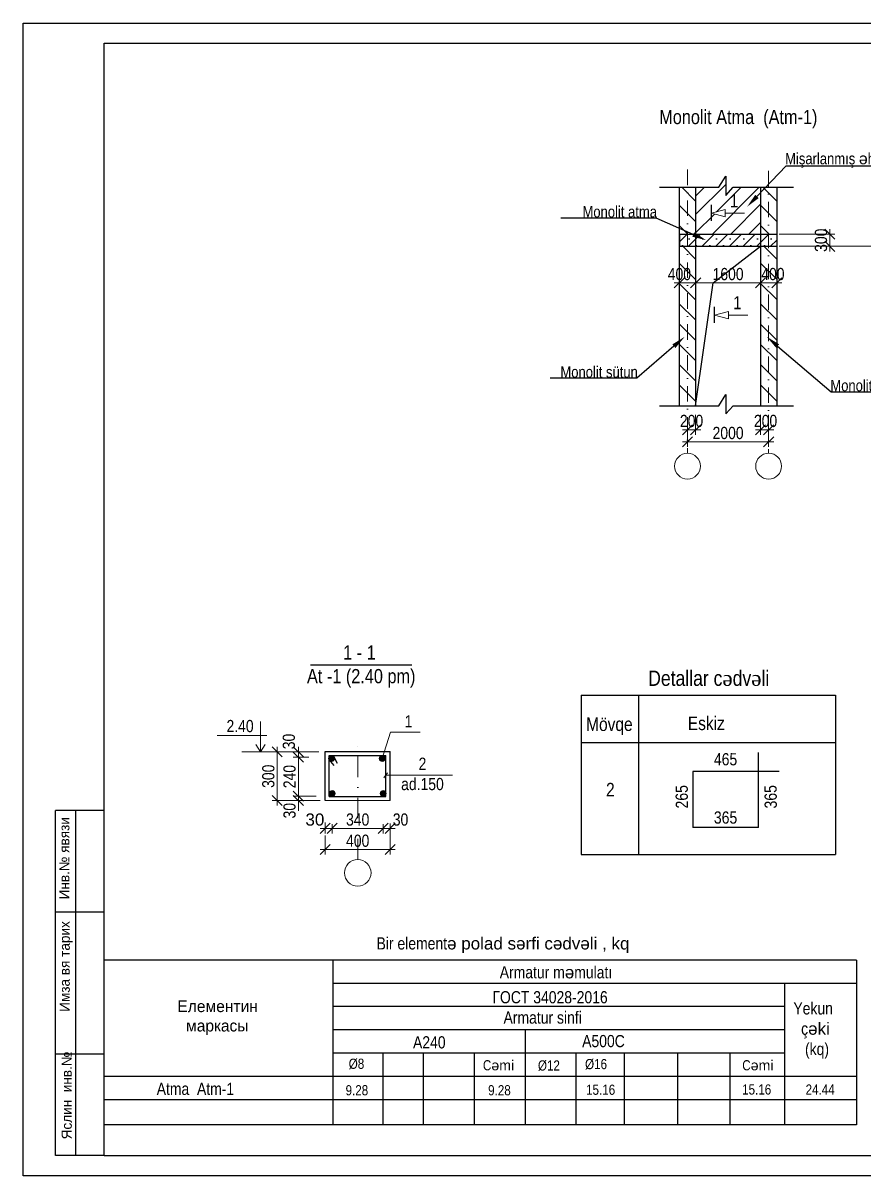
# Model space of a CAD drawing. Header units: millimetres. Extents: x 806395 to 1617731, y -246149 to 193681.
# Drawn here: x 1577511 to 1598237, y -246149 to -217748 of the extents above; entities that cross this region are included whole.
import ezdxf
from ezdxf import colors
from ezdxf.entities.mleader import LeaderData, LeaderLine
from ezdxf.math import Vec2, Vec3

# ---------------------------------------------------------------- set-up
doc = ezdxf.new("R2010")
doc.units = ezdxf.units.MM
for name, pattern in [('CENTER2', [28.575, 19.05, -3.175, 3.175, -3.175]), ('DASHDOT', [25.4, 12.7, -6.35, 0, -6.35]), ('DASHDOTX2', [50.8, 25.4, -12.7, 0, -12.7])]:
    doc.linetypes.add(name, pattern=pattern)
for name, color, linetype, lineweight in [('030', 7, 'Continuous', 30), ('2D - Общий_Ном._пера__1', 7, 'Continuous', 5), ('A-Wall', 7, 'Continuous', 30), ('S-Grid-Iden', 7, 'CENTER2', 5), ('Аннотация - Текст_Ном._пера__1', 7, 'Continuous', 15), ('аракясмя', 130, 'Continuous', 20), ('размер_Ном._пера__1', 7, 'Continuous', 5), ('размер_Ном._пера__148', 7, 'Continuous', 50), ('Элемент модели - Зона_Ном._пера__1', 7, 'Continuous', 5)]:
    doc.layers.add(name, color=color, linetype=linetype, lineweight=lineweight)
doc.styles.add('A3_Times_AzLat', font='A3TI(LA).TTF')
doc.styles.add('CP_ATTR', font='A3TI(LA).TTF')
doc.styles.add('style1', font='A3TI(LA).TTF', dxfattribs={"height": 400})
doc.styles.add('style6', font='ARIALN.TTF', dxfattribs={"height": 300})
doc.dimstyles.new('DIM_100', dxfattribs={"dimscale": 100, "dimtxt": 400, "dimasz": 2.5, "dimexe": 1.25, "dimexo": 0.625, "dimtad": 1, "dimdec": 0, "dimtxsty": 'style1', "dimblk": 'OBLIQUE', "dimcen": 2.5, "dimdle": 1.25, "dimclrd": 251, "dimclre": 251, "dimaunit": 1, "dimadec": 3, "dimazin": 0, "dimtfac": 1, "dimtdec": 0, "dimtmove": 1, "dimatfit": 3, "dimfxl": 1.25, "dimlwd": 13, "dimlwe": 5, "dimarcsym": 0})

# ---------------------------------------------------------------- blocks, each defined once
blk = doc.blocks.new('_Oblique')
at = {"color": 0, "linetype": 'ByBlock', "lineweight": -2}
blk.add_line((-0.5, -0.5), (0.5, 0.5), dxfattribs=at)
blk = doc.blocks.new('*D292')
at = {"color": 251, "linetype": 'ByBlock', "lineweight": 13, "transparency": 16777216}
blk.add_line((1585256, -237587), (1584834, -237587), dxfattribs=at)
at = {"color": 251, "lineweight": 5, "transparency": 16777216}
for p, q in [((1584959, -237443), (1584959, -237712)), ((1585131, -237532), (1585131, -237712))]:
    blk.add_line(p, q, dxfattribs=at)
at = {"layer": 'Defpoints', "color": 0, "transparency": 16777216}
for p in [(1584959, -237381), (1584959, -237587), (1585131, -237469)]:
    blk.add_point(p, dxfattribs=at)
at = {"color": 251, "lineweight": 13, "transparency": 16777216, "xscale": 250, "yscale": 250, "zscale": 250, "rotation": 180}
blk.add_blockref('_Oblique', (1584959, -237587), dxfattribs=at)
at = {"color": 251, "lineweight": 13, "transparency": 16777216, "xscale": 250, "yscale": 250, "zscale": 250}
blk.add_blockref('_Oblique', (1585131, -237587), dxfattribs=at)
at = {"color": 0, "lineweight": 25, "transparency": 16777216, "insert": (1584704, -237371), "char_height": 300, "attachment_point": 5, "style": 'style6'}
blk.add_mtext('{\\fArial Tur|b0|i0|c238|p34;3\\fArial Tur|b0|i0|c0|p34;0}', dxfattribs=at)
blk = doc.blocks.new('*D293')
at = {"color": 251, "linetype": 'ByBlock', "lineweight": 13, "transparency": 16777216}
blk.add_line((1586684, -237587), (1586262, -237587), dxfattribs=at)
at = {"color": 251, "lineweight": 5, "transparency": 16777216}
for p, q in [((1586387, -237485), (1586387, -237712)), ((1586559, -237532), (1586559, -237712))]:
    blk.add_line(p, q, dxfattribs=at)
at = {"layer": 'Defpoints', "color": 0, "transparency": 16777216}
for p in [(1586387, -237423), (1586387, -237587), (1586559, -237469)]:
    blk.add_point(p, dxfattribs=at)
at = {"color": 251, "lineweight": 13, "transparency": 16777216, "xscale": 250, "yscale": 250, "zscale": 250, "rotation": 180}
blk.add_blockref('_Oblique', (1586387, -237587), dxfattribs=at)
at = {"color": 251, "lineweight": 13, "transparency": 16777216, "xscale": 250, "yscale": 250, "zscale": 250}
blk.add_blockref('_Oblique', (1586559, -237587), dxfattribs=at)
at = {"color": 0, "lineweight": 25, "transparency": 16777216, "insert": (1586815, -237371), "char_height": 300, "attachment_point": 5, "style": 'style6'}
blk.add_mtext('30', dxfattribs=at)
blk = doc.blocks.new('*D294')
at = {"color": 251, "lineweight": 5, "transparency": 16777216}
for p, q in [((1586559, -237463), (1586559, -238233)), ((1584959, -237761), (1584959, -238233))]:
    blk.add_line(p, q, dxfattribs=at)
at = {"color": 251, "linetype": 'ByBlock', "lineweight": 13, "transparency": 16777216}
blk.add_line((1586684, -238108), (1584834, -238108), dxfattribs=at)
at = {"layer": 'Defpoints', "color": 0, "transparency": 16777216}
for p in [(1586559, -237400), (1584959, -237698), (1584959, -238108)]:
    blk.add_point(p, dxfattribs=at)
at = {"color": 251, "lineweight": 13, "transparency": 16777216, "xscale": 250, "yscale": 250, "zscale": 250, "rotation": 180}
blk.add_blockref('_Oblique', (1584959, -238108), dxfattribs=at)
at = {"color": 251, "lineweight": 13, "transparency": 16777216, "xscale": 250, "yscale": 250, "zscale": 250}
blk.add_blockref('_Oblique', (1586559, -238108), dxfattribs=at)
at = {"color": 0, "lineweight": 25, "transparency": 16777216, "insert": (1585759, -237893), "char_height": 300, "attachment_point": 5, "style": 'style6'}
blk.add_mtext('400', dxfattribs=at)
blk = doc.blocks.new('*D295')
at = {"color": 251, "linetype": 'ByBlock', "lineweight": 13, "transparency": 16777216}
blk.add_line((1586512, -237587), (1585006, -237587), dxfattribs=at)
at = {"color": 251, "lineweight": 5, "transparency": 16777216}
for p, q in [((1585131, -237479), (1585131, -237712)), ((1586387, -237485), (1586387, -237712))]:
    blk.add_line(p, q, dxfattribs=at)
at = {"layer": 'Defpoints', "color": 0, "transparency": 16777216}
for p in [(1585131, -237416), (1586387, -237423), (1585131, -237587)]:
    blk.add_point(p, dxfattribs=at)
at = {"color": 251, "lineweight": 13, "transparency": 16777216, "xscale": 250, "yscale": 250, "zscale": 250, "rotation": 180}
blk.add_blockref('_Oblique', (1585131, -237587), dxfattribs=at)
at = {"color": 251, "lineweight": 13, "transparency": 16777216, "xscale": 250, "yscale": 250, "zscale": 250}
blk.add_blockref('_Oblique', (1586387, -237587), dxfattribs=at)
at = {"color": 0, "lineweight": 25, "transparency": 16777216, "insert": (1585759, -237371), "char_height": 300, "attachment_point": 5, "style": 'style6'}
blk.add_mtext('340', dxfattribs=at)
blk = doc.blocks.new('*D296')
at = {"color": 251, "linetype": 'ByBlock', "lineweight": 13, "transparency": 16777216}
for p, q in [((1584296, -236791), (1584296, -236541)), ((1584296, -236902), (1584296, -236791)), ((1584296, -236902), (1584296, -237152))]:
    blk.add_line(p, q, dxfattribs=at)
at = {"color": 251, "lineweight": 5, "transparency": 16777216}
for p, q in [((1584737, -236791), (1584171, -236791)), ((1584834, -236902), (1584171, -236902))]:
    blk.add_line(p, q, dxfattribs=at)
at = {"layer": 'Defpoints', "color": 0, "transparency": 16777216}
for p in [(1584296, -236791), (1584799, -236791), (1584897, -236902)]:
    blk.add_point(p, dxfattribs=at)
at = {"color": 251, "lineweight": 13, "transparency": 16777216, "xscale": 250, "yscale": 250, "zscale": 250}
for p, rotation in [((1584296, -236791), 270), ((1584296, -236902), 90)]:
    blk.add_blockref('_Oblique', p, dxfattribs=dict(at, rotation=rotation))
at = {"color": 0, "lineweight": 25, "transparency": 16777216, "insert": (1584080, -237151), "char_height": 300, "attachment_point": 5, "rotation": 90, "style": 'style6'}
blk.add_mtext('{\\fArial Narrow|b0|i0|c238|p34;30}', dxfattribs=at)
blk = doc.blocks.new('*D297')
at = {"color": 251, "lineweight": 5, "transparency": 16777216}
for p, q in [((1584803, -235702), (1583648, -235702)), ((1584778, -236902), (1583648, -236902))]:
    blk.add_line(p, q, dxfattribs=at)
at = {"color": 251, "linetype": 'ByBlock', "lineweight": 13, "transparency": 16777216}
blk.add_line((1583773, -237027), (1583773, -235577), dxfattribs=at)
at = {"layer": 'Defpoints', "color": 0, "transparency": 16777216}
for p in [(1583773, -235702), (1584865, -235702), (1584841, -236902)]:
    blk.add_point(p, dxfattribs=at)
at = {"color": 251, "lineweight": 13, "transparency": 16777216, "xscale": 250, "yscale": 250, "zscale": 250}
for p, rotation in [((1583773, -235702), 90), ((1583773, -236902), 270)]:
    blk.add_blockref('_Oblique', p, dxfattribs=dict(at, rotation=rotation))
at = {"color": 0, "lineweight": 25, "transparency": 16777216, "insert": (1583557, -236302), "char_height": 300, "attachment_point": 5, "rotation": 90, "style": 'style6'}
blk.add_mtext('{\\fArial Narrow|b0|i0|c238|p34;3}00', dxfattribs=at)
blk = doc.blocks.new('*D298')
at = {"color": 251, "lineweight": 5, "transparency": 16777216}
for p, q in [((1584224, -235702), (1584421, -235702)), ((1584555, -235831), (1584171, -235831))]:
    blk.add_line(p, q, dxfattribs=at)
at = {"color": 251, "linetype": 'ByBlock', "lineweight": 13, "transparency": 16777216}
blk.add_line((1584296, -235577), (1584296, -235956), dxfattribs=at)
at = {"layer": 'Defpoints', "color": 0, "transparency": 16777216}
for p in [(1584161, -235702), (1584296, -235831), (1584617, -235831)]:
    blk.add_point(p, dxfattribs=at)
at = {"color": 251, "lineweight": 13, "transparency": 16777216, "xscale": 250, "yscale": 250, "zscale": 250}
for p, rotation in [((1584296, -235702), 90), ((1584296, -235831), 270)]:
    blk.add_blockref('_Oblique', p, dxfattribs=dict(at, rotation=rotation))
at = {"color": 0, "lineweight": 25, "transparency": 16777216, "insert": (1584063, -235446), "char_height": 300, "attachment_point": 5, "rotation": 90, "style": 'style6'}
blk.add_mtext('{\\fArial Narrow|b0|i0|c238|p34;30}', dxfattribs=at)
blk = doc.blocks.new('*D299')
at = {"color": 251, "linetype": 'ByBlock', "lineweight": 13, "transparency": 16777216}
blk.add_line((1584296, -236916), (1584296, -235706), dxfattribs=at)
at = {"color": 251, "lineweight": 5, "transparency": 16777216}
for p, q in [((1584555, -235831), (1584171, -235831)), ((1584358, -236791), (1584421, -236791))]:
    blk.add_line(p, q, dxfattribs=at)
at = {"layer": 'Defpoints', "color": 0, "transparency": 16777216}
for p in [(1584296, -235831), (1584617, -235831), (1584296, -236791)]:
    blk.add_point(p, dxfattribs=at)
at = {"color": 251, "lineweight": 13, "transparency": 16777216, "xscale": 250, "yscale": 250, "zscale": 250}
for p, rotation in [((1584296, -235831), 90), ((1584296, -236791), 270)]:
    blk.add_blockref('_Oblique', p, dxfattribs=dict(at, rotation=rotation))
at = {"color": 0, "lineweight": 25, "transparency": 16777216, "insert": (1584080, -236311), "char_height": 300, "attachment_point": 5, "rotation": 90, "style": 'style6'}
blk.add_mtext('{\\fArial Narrow|b0|i0|c238|p34;240}', dxfattribs=at)
blk = doc.blocks.new('*D300')
at = {"color": 251, "lineweight": 5, "transparency": 16777216}
for p, q in [((1594088, -223136), (1594088, -224273)), ((1595688, -223136), (1595688, -224273))]:
    blk.add_line(p, q, dxfattribs=at)
at = {"color": 251, "linetype": 'ByBlock', "lineweight": 13, "transparency": 16777216}
blk.add_line((1593963, -224148), (1595813, -224148), dxfattribs=at)
at = {"layer": 'Defpoints', "color": 0, "transparency": 16777216}
for p in [(1594088, -223073), (1595688, -223073), (1595688, -224148)]:
    blk.add_point(p, dxfattribs=at)
at = {"color": 251, "lineweight": 13, "transparency": 16777216, "xscale": 250, "yscale": 250, "zscale": 250, "rotation": 180}
blk.add_blockref('_Oblique', (1594088, -224148), dxfattribs=at)
at = {"color": 251, "lineweight": 13, "transparency": 16777216, "xscale": 250, "yscale": 250, "zscale": 250}
blk.add_blockref('_Oblique', (1595688, -224148), dxfattribs=at)
at = {"color": 0, "lineweight": 25, "transparency": 16777216, "insert": (1594888, -223933), "char_height": 300, "attachment_point": 5, "style": 'style6'}
blk.add_mtext('1600', dxfattribs=at)
blk = doc.blocks.new('*D301')
at = {"color": 251, "lineweight": 5, "transparency": 16777216}
for p, q in [((1593888, -227536), (1593888, -228189)), ((1595888, -227536), (1595888, -228189))]:
    blk.add_line(p, q, dxfattribs=at)
at = {"color": 251, "linetype": 'ByBlock', "lineweight": 13, "transparency": 16777216}
blk.add_line((1593763, -228064), (1596013, -228064), dxfattribs=at)
at = {"layer": 'Defpoints', "color": 0, "transparency": 16777216}
for p in [(1593888, -227473), (1595888, -227473), (1595888, -228064)]:
    blk.add_point(p, dxfattribs=at)
at = {"color": 251, "lineweight": 13, "transparency": 16777216, "xscale": 250, "yscale": 250, "zscale": 250, "rotation": 180}
blk.add_blockref('_Oblique', (1593888, -228064), dxfattribs=at)
at = {"color": 251, "lineweight": 13, "transparency": 16777216, "xscale": 250, "yscale": 250, "zscale": 250}
blk.add_blockref('_Oblique', (1595888, -228064), dxfattribs=at)
at = {"color": 0, "lineweight": 25, "transparency": 16777216, "insert": (1594888, -227848), "char_height": 300, "attachment_point": 5, "style": 'style6'}
blk.add_mtext('2000', dxfattribs=at)
blk = doc.blocks.new('*D322')
at = {"color": 251, "lineweight": 5, "transparency": 16777216}
for p, q in [((1593688, -223780), (1593688, -224273)), ((1594088, -223780), (1594088, -224273))]:
    blk.add_line(p, q, dxfattribs=at)
at = {"color": 251, "linetype": 'ByBlock', "lineweight": 13, "transparency": 16777216}
blk.add_line((1593563, -224148), (1594213, -224148), dxfattribs=at)
at = {"layer": 'Defpoints', "color": 0, "transparency": 16777216}
for p in [(1593688, -223717), (1594088, -223717), (1594088, -224148)]:
    blk.add_point(p, dxfattribs=at)
at = {"color": 251, "lineweight": 13, "transparency": 16777216, "xscale": 250, "yscale": 250, "zscale": 250, "rotation": 180}
blk.add_blockref('_Oblique', (1593688, -224148), dxfattribs=at)
at = {"color": 251, "lineweight": 13, "transparency": 16777216, "xscale": 250, "yscale": 250, "zscale": 250}
blk.add_blockref('_Oblique', (1594088, -224148), dxfattribs=at)
at = {"color": 0, "lineweight": 25, "transparency": 16777216, "insert": (1593688, -223933), "char_height": 300, "attachment_point": 5, "style": 'style6'}
blk.add_mtext('400', dxfattribs=at)
blk = doc.blocks.new('*D323')
at = {"color": 251, "lineweight": 5, "transparency": 16777216}
for p, q in [((1595688, -223780), (1595688, -224273)), ((1596088, -223780), (1596088, -224273))]:
    blk.add_line(p, q, dxfattribs=at)
at = {"color": 251, "linetype": 'ByBlock', "lineweight": 13, "transparency": 16777216}
blk.add_line((1595563, -224148), (1596213, -224148), dxfattribs=at)
at = {"layer": 'Defpoints', "color": 0, "transparency": 16777216}
for p in [(1595688, -223717), (1596088, -223717), (1596088, -224148)]:
    blk.add_point(p, dxfattribs=at)
at = {"color": 251, "lineweight": 13, "transparency": 16777216, "xscale": 250, "yscale": 250, "zscale": 250, "rotation": 180}
blk.add_blockref('_Oblique', (1595688, -224148), dxfattribs=at)
at = {"color": 251, "lineweight": 13, "transparency": 16777216, "xscale": 250, "yscale": 250, "zscale": 250}
blk.add_blockref('_Oblique', (1596088, -224148), dxfattribs=at)
at = {"color": 0, "lineweight": 25, "transparency": 16777216, "insert": (1595993, -223933), "char_height": 300, "attachment_point": 5, "style": 'style6'}
blk.add_mtext('400', dxfattribs=at)
blk = doc.blocks.new('*D302')
at = {"color": 251, "linetype": 'ByBlock', "lineweight": 13, "transparency": 16777216}
blk.add_line((1597394, -223373), (1597394, -222823), dxfattribs=at)
at = {"color": 251, "lineweight": 5, "transparency": 16777216}
for p, q in [((1596150, -222948), (1597519, -222948)), ((1596150, -223248), (1597519, -223248))]:
    blk.add_line(p, q, dxfattribs=at)
at = {"layer": 'Defpoints', "color": 0, "transparency": 16777216}
for p in [(1596088, -222948), (1597394, -222948), (1596088, -223248)]:
    blk.add_point(p, dxfattribs=at)
at = {"color": 251, "lineweight": 13, "transparency": 16777216, "xscale": 250, "yscale": 250, "zscale": 250}
for p, rotation in [((1597394, -222948), 90), ((1597394, -223248), 270)]:
    blk.add_blockref('_Oblique', p, dxfattribs=dict(at, rotation=rotation))
at = {"color": 0, "lineweight": 25, "transparency": 16777216, "insert": (1597179, -223098), "char_height": 300, "attachment_point": 5, "rotation": 90, "style": 'style6'}
blk.add_mtext('300', dxfattribs=at)
blk = doc.blocks.new('*D303')
at = {"color": 251, "lineweight": 5, "transparency": 16777216}
for p, q in [((1593888, -227462), (1593888, -227893)), ((1594088, -227399), (1594088, -227893))]:
    blk.add_line(p, q, dxfattribs=at)
at = {"color": 251, "linetype": 'ByBlock', "lineweight": 13, "transparency": 16777216}
blk.add_line((1593763, -227768), (1594213, -227768), dxfattribs=at)
at = {"layer": 'Defpoints', "color": 0, "transparency": 16777216}
for p in [(1593888, -227399), (1594088, -227337), (1594088, -227768)]:
    blk.add_point(p, dxfattribs=at)
at = {"color": 251, "lineweight": 13, "transparency": 16777216, "xscale": 250, "yscale": 250, "zscale": 250, "rotation": 180}
blk.add_blockref('_Oblique', (1593888, -227768), dxfattribs=at)
at = {"color": 251, "lineweight": 13, "transparency": 16777216, "xscale": 250, "yscale": 250, "zscale": 250}
blk.add_blockref('_Oblique', (1594088, -227768), dxfattribs=at)
at = {"color": 0, "lineweight": 25, "transparency": 16777216, "insert": (1593988, -227552), "char_height": 300, "attachment_point": 5, "style": 'style6'}
blk.add_mtext('200', dxfattribs=at)
blk = doc.blocks.new('*D304')
at = {"color": 251, "lineweight": 5, "transparency": 16777216}
for p, q in [((1595688, -227399), (1595688, -227893)), ((1595888, -227399), (1595888, -227893))]:
    blk.add_line(p, q, dxfattribs=at)
at = {"color": 251, "linetype": 'ByBlock', "lineweight": 13, "transparency": 16777216}
blk.add_line((1595563, -227768), (1596013, -227768), dxfattribs=at)
at = {"layer": 'Defpoints', "color": 0, "transparency": 16777216}
for p in [(1595688, -227337), (1595888, -227337), (1595888, -227768)]:
    blk.add_point(p, dxfattribs=at)
at = {"color": 251, "lineweight": 13, "transparency": 16777216, "xscale": 250, "yscale": 250, "zscale": 250, "rotation": 180}
blk.add_blockref('_Oblique', (1595688, -227768), dxfattribs=at)
at = {"color": 251, "lineweight": 13, "transparency": 16777216, "xscale": 250, "yscale": 250, "zscale": 250}
blk.add_blockref('_Oblique', (1595888, -227768), dxfattribs=at)
at = {"color": 0, "lineweight": 25, "transparency": 16777216, "insert": (1595812, -227552), "char_height": 300, "attachment_point": 5, "style": 'style6'}
blk.add_mtext('200', dxfattribs=at)
blk = doc.blocks.new('vververvg')
at = {"color": 1, "lineweight": 25}
for p, q in [((1575731, -20955), (1617734, -20955)), ((1575731, -50629), (1575731, -20955))]:
    blk.add_line(p, q, dxfattribs=at)
at = {"color": 1, "lineweight": 25, "ltscale": 15}
for p, q in [((1617212, -21477), (1577820, -21477)), ((1577821, -50106), (1577821, -21476))]:
    blk.add_line(p, q, dxfattribs=at)
at = {"lineweight": 25, "ltscale": 0.25}
for p, q in [((1576567, -50106), (1576567, -41225)), ((1577089, -50107), (1577089, -41225))]:
    blk.add_line(p, q, dxfattribs=at)
at = {"lineweight": 25}
for p, q in [((1577821, -41225), (1576567, -41225)), ((1577821, -43837), (1576567, -43837)), ((1577821, -47494), (1576567, -47494)), ((1577821, -50106), (1576567, -50106))]:
    blk.add_line(p, q, dxfattribs=at)
at = {"color": 0, "lineweight": 25, "ltscale": 15}
blk.add_line((1577821, -50106), (1617212, -50106), dxfattribs=at)
at = {"color": 0, "lineweight": 25}
blk.add_line((1617734, -50629), (1575731, -50629), dxfattribs=at)
at = {"lineweight": 25, "char_height": 261.21, "width": 6227.25, "attachment_point": 1, "rotation": 90, "style": 'CP_ATTR'}
for s, insert in [('\\pt3143;Инв.№ явязи', (1576664, -43510)), ('\\pt3143;Имза вя тарих', (1576673, -46404)), ('\\pt3143;Яслин  инв.№', (1576725, -49687))]:
    blk.add_mtext(s, dxfattribs=dict(at, insert=insert))

msp = doc.modelspace()

# ---------------------------------------------------------------- hatches: boundary and pattern name
at = {"lineweight": 13}
h = msp.add_hatch(dxfattribs=at)
h.set_pattern_fill('ANSI31', color=256, scale=100)
h.set_pattern_definition([(45, (593348.72, 24602.3), (-224.5064, 224.5064), [])])
h.paths.add_polyline_path([(1595687.627, -221794.051), (1595014.852, -221794.051), (1594830.862, -221996.262), (1594830.862, -221522.903), (1594656.078, -221794.051), (1594087.627, -221794.051), (1594087.627, -221968.059), (1594475.992, -222585.161), (1594475.992, -222432.548), (1594819.937, -222340.388), (1594819.937, -222524.708), (1594475.992, -222432.548), (1594475.992, -222585.161), (1594087.627, -221968.059), (1594087.627, -222948.022), (1595687.627, -222948.022)])
h.paths.add_polyline_path([(1594869.761, -222460.802), (1595233.636, -222460.802), (1595233.636, -221794.608), (1594869.761, -221794.608)], flags=24)
at = {"lineweight": 15, "ltscale": 15}
h = msp.add_hatch(dxfattribs=at)
h.set_pattern_fill('JIS_WOOD', color=4, scale=500, angle=90)
h.set_pattern_definition([(135, (593348.72, 24602.3), (-250, -250), [])])
h.paths.add_polyline_path([(1593887.627, -221794.051), (1593685.76, -221794.051), (1593685.76, -222948.022), (1593887.627, -222948.022)])
h.paths.add_polyline_path([(1594087.627, -221968.059), (1593978.117, -221794.051), (1593887.627, -221794.051), (1593887.627, -222948.022), (1594087.627, -222948.022)])
h.paths.add_polyline_path([(1595887.627, -221794.051), (1595687.627, -221794.051), (1595687.627, -222948.022), (1595887.627, -222948.022)])
h.paths.add_polyline_path([(1596085.76, -221794.051), (1595887.627, -221794.051), (1595887.627, -222948.022), (1596085.76, -222948.022)])
at = {"lineweight": 25, "ltscale": 15}
h = msp.add_hatch(dxfattribs=at)
h.set_pattern_fill('SACNCR', color=4, scale=100)
h.set_pattern_definition([(45, (452147.82, 2500987.72), (-168.379802, 168.379802), []), (45, (452316.2, 2500987.72), (-168.379802, 168.379802), [0, -238.125])])
edge = h.paths.add_edge_path()
edge.add_line((1593687.627, -222948.022), (1593687.627, -223248.022))
edge.add_line((1593687.627, -223248.022), (1596174.391, -223248.022))
edge.add_line((1596174.391, -223248.022), (1596087.627, -223248.022))
edge.add_line((1596087.627, -223248.022), (1596087.627, -222948.022))
edge.add_line((1596087.627, -222948.022), (1593430.605, -222948.022))
at = {"lineweight": 15, "ltscale": 15}
h = msp.add_hatch(dxfattribs=at)
h.set_pattern_fill('JIS_WOOD', color=4, scale=500, angle=90)
h.set_pattern_definition([(135, (537693.06, 25331.3), (-250, -250), [])])
h.paths.add_polyline_path([(1593887.627, -223248.022), (1593887.627, -227173.24), (1594087.627, -227173.24), (1594087.627, -223248.022)])
h.paths.add_polyline_path([(1593887.627, -227173.24), (1593887.627, -223248.022), (1593685.76, -223248.022), (1593685.76, -227173.24)])
h.paths.add_polyline_path([(1595687.627, -223248.022), (1595687.627, -227173.24), (1595887.627, -227173.24), (1595887.627, -223248.022)])
h.paths.add_polyline_path([(1596085.76, -223248.022), (1595887.627, -223248.022), (1595887.627, -227173.24), (1596085.76, -227173.24)])
h.paths.add_polyline_path([(1593332.477, -224244.01), (1594055.874, -224244.01), (1594055.874, -223619.454), (1593332.477, -223619.454)], flags=9)
h.paths.add_polyline_path([(1595638.255, -224244.01), (1596361.652, -224244.01), (1596361.652, -223619.454), (1595638.255, -223619.454)], flags=9)
at = {"lineweight": 0}
for points in [[(1585186.356, -235867.16, 1), (1585042.302, -235867.16, 1)], [(1586434.968, -235867.16, 1), (1586290.914, -235867.16, 1)], [(1585203.453, -236727.686, 1), (1585059.399, -236727.686, 1)], [(1586459.399, -236727.686, 1), (1586315.346, -236727.686, 1)]]:
    msp.add_hatch(color=0, dxfattribs=at).paths.add_polyline_path(points)

# ---------------------------------------------------------------- linework, layer by layer
at = {"color": 1, "linetype": 'DASHDOTX2', "lineweight": 13, "ltscale": 15}
for p, q in [((1593887.627, -221357.21), (1593887.627, -228344.867)), ((1595887.627, -221389.814), (1595887.627, -228344.867))]:
    msp.add_line(p, q, dxfattribs=at)
at = {"color": 3, "lineweight": 25, "ltscale": 15}
for p, q in [((1593685.76, -221794.051), (1593685.76, -227173.24)), ((1594087.627, -221794.051), (1594087.627, -227173.24)), ((1595687.627, -221794.051), (1595687.627, -227173.24)), ((1596085.76, -221794.051), (1596085.76, -227173.24))]:
    msp.add_line(p, q, dxfattribs=at)
at = {"color": 2, "lineweight": 25, "ltscale": 15}
for p, q in [((1593687.627, -222948.022), (1596087.627, -222948.022)), ((1593687.627, -222948.022), (1593687.627, -223248.022)), ((1596087.627, -222948.022), (1596087.627, -223248.022)), ((1593687.627, -223248.022), (1596087.627, -223248.022)), ((1595687.627, -223248.022), (1596087.627, -223248.022))]:
    msp.add_line(p, q, dxfattribs=at)
at = {"lineweight": 13}
for p, q in [((1596834.708, -223248.022), (1598868.337, -223248.022)), ((1582298.88, -235301.586), (1583522.805, -235301.586))]:
    msp.add_line(p, q, dxfattribs=at)
for p, q in [((1584599.48, -233560.008), (1587095.395, -233560.008)), ((1584959.399, -236902.233), (1584959.399, -235695.133)), ((1584959.399, -235695.133), (1586559.399, -235695.133)), ((1586559.399, -236902.233), (1586559.399, -235695.133))]:
    msp.add_line(p, q)
at = {"color": 0, "lineweight": 25}
for p, q in [((1591267.895, -234308.259), (1597539.615, -234308.259)), ((1591267.895, -235467.876), (1597539.615, -235467.876)), ((1591267.895, -238227.53), (1597539.615, -238227.53))]:
    msp.add_line(p, q, dxfattribs=at)
at = {"ltscale": 3}
for p, q in [((1591267.895, -234308.259), (1591267.895, -238227.53)), ((1592678.263, -234308.259), (1592678.263, -238227.53)), ((1597539.615, -234308.259), (1597539.615, -238227.53))]:
    msp.add_line(p, q, dxfattribs=at)
at = {"color": 0, "lineweight": 13, "ltscale": 3}
msp.add_line((1583361.049, -235701.753), (1583361.049, -234952.99), dxfattribs=at)
at = {"color": 0, "lineweight": 0}
for p, q in [((1584456.684, -235701.753), (1582904.824, -235701.753)), ((1584959.399, -235695.133), (1586282.302, -235695.133)), ((1586542.302, -235695.133), (1586211.955, -235695.133)), ((1586299.399, -236902.233), (1584959.399, -236902.233)), ((1584959.399, -236902.233), (1586299.399, -236902.233)), ((1584959.399, -236902.233), (1586559.399, -236902.233))]:
    msp.add_line(p, q, dxfattribs=at)
at = {"lineweight": 13, "ltscale": 3}
for q in [(1583245.729, -235522.698), (1583476.369, -235522.698)]:
    msp.add_line((1583361.049, -235701.48), q, dxfattribs=at)
at = {"linetype": 'DASHDOT', "lineweight": 0, "ltscale": 40}
msp.add_line((1585759.399, -238354.622), (1585759.399, -235463.082), dxfattribs=at)
at = {"color": 0, "lineweight": 30}
for p, q in [((1595636.301, -237561.657), (1595636.301, -235715.957)), ((1596144.755, -236182.741), (1594020.42, -236183.204)), ((1594020.42, -236183.204), (1594020.42, -237561.657)), ((1595636.301, -237561.657), (1594020.42, -237561.657))]:
    msp.add_line(p, q, dxfattribs=at)
at = {"color": 0, "ltscale": 3}
for p, q in [((1598056.064, -240830.866), (1579513.18, -240830.866)), ((1585146.393, -240830.866), (1585146.393, -244890.322)), ((1598056.064, -240830.866), (1598056.064, -244890.322)), ((1598056.064, -241404.123), (1585146.393, -241404.123)), ((1596280.941, -241404.123), (1596280.941, -244890.322)), ((1596280.941, -241977.38), (1585146.393, -241977.38)), ((1596280.941, -242550.637), (1585146.393, -242550.637)), ((1589888.998, -242550.637), (1589888.998, -244890.322)), ((1596280.941, -243123.894), (1585146.393, -243123.894)), ((1586375.736, -243123.894), (1586375.736, -244890.322)), ((1587376.566, -243123.894), (1587376.566, -244890.322)), ((1588632.782, -243123.894), (1588632.782, -244890.322)), ((1591135.488, -243129.004), (1591135.488, -244890.322)), ((1592324.015, -243123.894), (1592324.015, -244890.322)), ((1593642.288, -243123.894), (1593642.288, -244890.322)), ((1594927.24, -243123.894), (1594927.24, -244890.322)), ((1598056.064, -243697.151), (1579513.18, -243697.151)), ((1598056.064, -244270.408), (1579513.18, -244270.408)), ((1598056.064, -244890.322), (1579513.18, -244890.322))]:
    msp.add_line(p, q, dxfattribs=at)
for points in [[(1593196.688, -221794.051), (1594656.078, -221794.051), (1594830.862, -221522.903), (1594830.862, -221996.262), (1595014.852, -221794.051), (1596499.425, -221794.051)], [(1593196.688, -227173.24), (1594656.078, -227173.24), (1594830.862, -226902.093), (1594830.862, -227375.452), (1595014.852, -227173.24), (1596499.425, -227173.24)]]:
    msp.add_lwpolyline(points)
at = {"color": 3, "lineweight": 25, "ltscale": 15}
msp.add_lwpolyline([(1594087.627, -227173.24), (1594522.929, -224148.427), (1595687.627, -223248.022)], dxfattribs=at)
at = {"color": 0, "lineweight": 0}
for centre in [(1585114.329, -235867.16), (1586362.941, -235867.16), (1585131.426, -236727.686), (1586387.372, -236727.686)]:
    msp.add_circle(centre, 72.027, dxfattribs=at)
at = {"layer": '030', "color": 4, "lineweight": 30, "ltscale": 5}
for p, q in [((1585056.626, -236799.713), (1585056.626, -235795.133)), ((1585056.626, -235795.133), (1586451.828, -235795.133)), ((1586451.828, -236799.713), (1586451.828, -235795.133)), ((1585056.626, -236799.713), (1586451.828, -236799.713))]:
    msp.add_line(p, q, dxfattribs=at)
at = {"layer": '030', "color": 7, "lineweight": 0, "ltscale": 5}
for points in [[(1586362.941, -235867.16), (1586568.198, -235216.848), (1587295.91, -235216.848)], [(1586402.857, -236342.416), (1586495.357, -236214.916)], [(1586451.828, -236274.916), (1588095.259, -236274.916)]]:
    msp.add_lwpolyline(points, dxfattribs=at)
at = {"layer": '030', "color": 4, "lineweight": 30, "ltscale": 5}
for points in [[(1585046.716, -235891.987), (1585173.268, -236041.064)], [(1585157.354, -235795.133), (1585250.181, -235982.718)]]:
    msp.add_lwpolyline(points, dxfattribs=at)
at = {"layer": '2D - Общий_Ном._пера__1', "linetype": 'Continuous', "lineweight": 9}
for centre in [(1593887.627, -228663.492), (1595887.627, -228663.492)]:
    msp.add_circle(centre, 318.625, dxfattribs=at)
at = {"layer": 'аракясмя', "color": 0, "lineweight": 0}
msp.add_circle((1585759.399, -238682.72), 328.098, dxfattribs=at)
at = {"layer": 'размер_Ном._пера__1', "color": 1, "linetype": 'Continuous'}
for p, q in [((1594475.992, -222432.548), (1594819.937, -222340.388)), ((1594819.937, -222340.388), (1594819.937, -222524.708)), ((1594475.992, -222432.548), (1594819.937, -222524.708)), ((1595296.722, -222432.548), (1594819.937, -222432.548)), ((1594554.184, -224943.693), (1594898.13, -224851.533)), ((1594898.13, -224851.533), (1594898.13, -225035.853)), ((1594554.184, -224943.693), (1594898.13, -225035.853)), ((1595374.914, -224943.693), (1594898.13, -224943.693))]:
    msp.add_line(p, q, dxfattribs=at)
at = {"layer": 'размер_Ном._пера__148', "color": 1, "linetype": 'Continuous', "lineweight": 30}
for p, q in [((1594475.992, -222623.829), (1594475.992, -222224.921)), ((1594554.184, -225134.975), (1594554.184, -224736.066))]:
    msp.add_line(p, q, dxfattribs=at)

# ---------------------------------------------------------------- block references
at = {"xscale": 0.9571006380484487, "yscale": 0.9571006380484487, "zscale": 0.9571006380484487}
msp.add_blockref('vververvg', (69377.349, -197692.07), dxfattribs=at)

# ---------------------------------------------------------------- texts
at = {"insert": (1583617.159, -233077.648), "char_height": 350, "width": 9433.65493, "attachment_point": 1, "style": 'style6'}
msp.add_mtext('                {\\fArial Narrow|b0|i0|c238|p34;1} - {\\fArial Narrow|b0|i0|c238|p34;1\\P        At -1 (}2{\\fArial Narrow|b0|i0|c238|p34;.}4{\\fArial Narrow|b0|i0|c238|p34;0 pm)}', dxfattribs=at)
at = {"color": 0, "lineweight": 0, "attachment_point": 1}
for s, insert, char_height, width, style in [('{\\fArial Narrow|b0|i0|c238|p34;Detallar c\\fTimes New Roman|b0|i0|c238|p18;ə\\fArial Narrow|b0|i0|c238|p34;dv\\fTimes New Roman|b0|i0|c238|p18;ə\\fArial Narrow|b0|i0|c238|p34;li}', (1592919.31, -233697.927), 377.9622, 15488.49627, 'style6'), ('{\\fArial Narrow|b0|i0|c238|p34;Bir element\\fArial|b0|i0|c0|p34;ə\\fArial|b0|i0|c238|p34; polad s\\fArial|b0|i0|c0|p34;ə\\fArial|b0|i0|c238|p34;rfi c\\fArial|b0|i0|c0|p34;ə\\fArial|b0|i0|c238|p34;dv\\fArial|b0|i0|c0|p34;ə\\fArial|b0|i0|c238|p34;li , kq}', (1586224.005, -240270.093), 300, 7033.07795, 'style6'), ('{\\fArial Narrow|b0|i0|c238|p34;Armatur m\\fArial|b0|i0|c0|p34;ə\\fArial Narrow|b0|i0|c238|p34;mulatı}', (1589260.25, -240981.237), 300, 7033.07795, 'style6'), ('ГОСТ 34028{\\fArial Narrow|b0|i0|c238|p34;-20}1{\\fArial Narrow|b0|i0|c238|p34;6}', (1589082.139, -241595.967), 300, 7594.29646, 'style6'), ('Елементин{\\H1.333x;\\P\\H0.7502x;  маркасы}', (1581315.93, -241825.554), 286.62856, 4402.9828, 'A3_Times_AzLat'), (' {\\fArial Narrow|b0|i0|c238|p34;Yekun} \\P   {\\fArial Narrow|b0|i0|c238|p34;ç\\fArial|b0|i0|c0|p34;ə\\fArial|b0|i0|c238|p34;ki\\P}    ({\\fArial Narrow|b0|i0|c238|p34;kq})', (1596402.157, -241870.707), 300, 4402.9828, 'style6'), ('{\\fArial Narrow|b0|i0|c238|p34;Armatur sinfi}', (1589353.897, -242097.032), 300, 7033.07795, 'style6'), ('     А240{\\fArial Narrow|b0|i0|c238|p34; }', (1586644.985, -242707.26), 300, 7033.07795, 'style6'), ('     А500C', (1590813.661, -242676.752), 300, 7033.07795, 'style6'), ('Ø8  ', (1585538.013, -243259.563), 250, 8008.60419, 'style6'), (' С{\\fArial|b0|i0|c0|p34;ə\\fArial|b0|i0|c238|p34;mi}', (1588766.152, -243297.419), 250, 7033.07795, 'style6'), ('Ø12   ', (1590201.265, -243302.132), 250, 8008.60419, 'style6'), ('Ø16  ', (1591363.272, -243267.592), 250, 8008.60419, 'style6'), (' С{\\fArial|b0|i0|c0|p34;ə\\fArial|b0|i0|c238|p34;mi}', (1595158.095, -243297.419), 250, 7033.07795, 'style6'), ('9.28', (1585460.615, -243912.456), 250, 7033.07795, 'style6'), ('9.28', (1588973.877, -243912.456), 250, 7033.07795, 'style6'), ('15.16', (1591388.523, -243899.65), 250, 7033.07795, 'style6'), ('15.16', (1595234.436, -243893.182), 250, 7033.07795, 'style6'), ('24.44', (1596798.463, -243895.37), 250, 7033.07795, 'style6')]:
    msp.add_mtext(s, dxfattribs=dict(at, insert=insert, char_height=char_height, width=width, style=style))
at = {"lineweight": 0, "char_height": 300, "style": 'style6'}
for s, insert, attachment_point in [('\\pxi-0.1925;{\\fArial Narrow|b0|i0|c238|p34;1}', (1586975.404, -234798.618), 1), ('\\pxi-0.32263;{\\fArial Narrow|b0|i0|c238|p34;2\\P\\pi-1.9363;}ad.{\\fArial Narrow|b0|i0|c238|p34;150}', (1587403.904, -235844.417), 2)]:
    msp.add_mtext(s, dxfattribs=dict(at, insert=insert, attachment_point=attachment_point))
at = {"lineweight": 9, "char_height": 300, "style": 'style6'}
for s, insert, width, attachment_point in [('{\\fArial Narrow|b0|i0|c162|p34;               }2.40', (1583194.411, -234915.947), 5710.48027, 3), ('{\\fArial Narrow|b0|i0|c238|p34;Atma  Atm-1  }', (1580805.005, -243852.581), 7304.84479, 1)]:
    msp.add_mtext(s, dxfattribs=dict(at, insert=insert, width=width, attachment_point=attachment_point))
at = {"color": 0, "insert": (1591688.96, -236465.584), "char_height": 300, "width": 6391.11416, "attachment_point": 1, "style": 'style6'}
msp.add_mtext('{\\fArial Narrow|b0|i0|c238|p34;  \\H1.1111x;2}', dxfattribs=at)
at = {"layer": 'A-Wall', "color": 0, "char_height": 333.33333, "width": 18618.60445, "attachment_point": 2, "style": 'style6'}
for s, insert in [('{\\fArial Narrow|b0|i0|c238|p34;Mövqe}', (1591962.463, -234853.92)), ('\\pxt35;{\\fArial Narrow|b0|i0|c238|p34;Eskiz}', (1594351.306, -234831.312))]:
    msp.add_mtext(s, dxfattribs=dict(at, insert=insert))
at = {"layer": 'S-Grid-Iden', "color": 0, "linetype": 'ByBlock', "attachment_point": 5, "style": 'style6'}
for s, insert, char_height, rotation in [('\\A1;465', (1594826.468, -235885.423), 300, 359.8391782), ('\\A1;{\\fArial Narrow|b0|i0|c238|p34;2}65', (1593748.183, -236808.608), 301.21676, 90.6817024), ('\\A1;365', (1595939.32, -236808.608), 301.2168, 90.6817024), ('\\A1;365', (1594826.468, -237321.03), 301.2168, 359.8391782)]:
    msp.add_mtext(s, dxfattribs=dict(at, insert=insert, char_height=char_height, rotation=rotation))
at = {"layer": 'Аннотация - Текст_Ном._пера__1', "linetype": 'Continuous', "char_height": 320, "attachment_point": 5, "style": 'style6'}
for insert in [(1595037.401, -222126.068), (1595115.593, -224637.213)]:
    msp.add_mtext('{\\fArial Narrow|b0|i0|c238|p34;1}', dxfattribs=dict(at, insert=insert))
at = {"layer": 'Элемент модели - Зона_Ном._пера__1', "color": 0, "linetype": 'Continuous', "lineweight": 0, "insert": (1593191.45, -219886.287), "char_height": 350, "attachment_point": 1, "style": 'style6'}
msp.add_mtext('{\\fArial Narrow|b0|i0|c238|p34;Monolit Atma  (Atm-1)}', dxfattribs=at)

# ---------------------------------------------------------------- dimensions: what is measured, and where the dimension line sits
at = {"color": 7, "lineweight": 25}
dim = msp.add_linear_dim(base=(1597394.289, -222948.022), p1=(1596087.627, -223248.022), p2=(1596087.627, -222948.022), angle=90, dimstyle='DIM_100', override={"dimtxsty": 'style6'}, dxfattribs=at)
dim.commit()
dim.dimension.update_dxf_attribs({"geometry": '*D302', "text_midpoint": (1597394.289, -223098.022), "dimtype": 160})
for base, p1, p2, picture, middle in [((1595687.627, -224148.427), (1594087.627, -223073.275), (1595687.627, -223073.275), '*D300', (1594887.627, -223932.755)), ((1595887.627, -228063.848), (1593887.627, -227473.24), (1595887.627, -227473.24), '*D301', (1594887.627, -227848.177))]:
    dim = msp.add_linear_dim(base=base, p1=p1, p2=p2, dimstyle='DIM_100', override={"dimtxsty": 'style6'}, dxfattribs=at)
    dim.commit()
    dim.dimension.update_dxf_attribs({"geometry": picture, "text_midpoint": middle})
for base, p1, p2, picture, middle in [((1594087.627, -224148.427), (1593687.627, -223717.362), (1594087.627, -223717.362), '*D322', (1593687.627, -224148.427)), ((1596087.627, -224148.427), (1595687.627, -223717.362), (1596087.627, -223717.362), '*D323', (1595993.405, -224148.427)), ((1594087.627, -227767.583), (1593887.627, -227399.018), (1594087.627, -227336.518), '*D303', (1593987.627, -227767.583)), ((1595887.627, -227767.583), (1595687.627, -227336.518), (1595887.627, -227336.518), '*D304', (1595811.973, -227767.583))]:
    dim = msp.add_linear_dim(base=base, p1=p1, p2=p2, dimstyle='DIM_100', override={"dimtxsty": 'style6'}, dxfattribs=at)
    dim.commit()
    dim.dimension.update_dxf_attribs({"geometry": picture, "text_midpoint": middle, "dimtype": 160})
for base, p1, p2, angle, text, picture, middle in [((1584295.814, -235831.131), (1584161.476, -235701.753), (1584617.477, -235831.131), 90, '{\\fArial Narrow|b0|i0|c238|p34;30}', '*D298', (1584278.677, -235446.084)), ((1584295.814, -235831.131), (1584295.774, -236791.059), (1584617.477, -235831.131), 270, '{\\fArial Narrow|b0|i0|c238|p34;240}', '*D299', (1584295.814, -236311.095)), ((1584295.814, -236791.059), (1584896.899, -236902.233), (1584799.237, -236791.059), 270, '{\\fArial Narrow|b0|i0|c238|p34;30}', '*D296', (1584295.774, -237151.282)), ((1584959.399, -238108.338), (1586559.399, -237400.268), (1584959.399, -237698.338), 180, '400', '*D294', (1585759.399, -238108.338)), ((1585131.426, -237586.584), (1586387.372, -237422.847), (1585131.426, -237416.236), 180, '340', '*D295', (1585759.399, -237586.584))]:
    dim = msp.add_linear_dim(base=base, p1=p1, p2=p2, angle=angle, text=text, dimstyle='DIM_100', override={"dimtxsty": 'style6'}, dxfattribs=at)
    dim.commit()
    dim.dimension.update_dxf_attribs({"geometry": picture, "text_midpoint": middle, "dimtype": 160})
dim = msp.add_linear_dim(base=(1583772.967, -235701.753), p1=(1584840.62, -236902.233), p2=(1584865.366, -235701.753), angle=90, text='{\\fArial Narrow|b0|i0|c238|p34;3}00', dimstyle='DIM_100', override={"dimtxsty": 'style6'}, dxfattribs=at)
dim.commit()
dim.dimension.update_dxf_attribs({"geometry": '*D297', "text_midpoint": (1583557.295, -236301.993)})
for base, p1, p2, text, picture, middle in [((1584959.399, -237586.584), (1585131.426, -237469.383), (1584959.399, -237380.572), '{\\fArial Tur|b0|i0|c238|p34;3\\fArial Tur|b0|i0|c0|p34;0}', '*D292', (1584703.73, -237586.584)), ((1586387.372, -237586.584), (1586559.399, -237469.383), (1586387.372, -237422.847), '30', '*D293', (1586815.068, -237586.584))]:
    dim = msp.add_linear_dim(base=base, p1=p1, p2=p2, text=text, dimstyle='DIM_100', override={"dimtxsty": 'style6'}, dxfattribs=at)
    dim.commit()
    dim.dimension.update_dxf_attribs({"geometry": picture, "text_midpoint": middle, "dimtype": 160})

# ---------------------------------------------------------------- leaders
at = {"color": 3, "linetype": 'ByBlock', "lineweight": 9}
ml = msp.add_multileader_mtext('Standard', dxfattribs=at)
ml.set_content('{\\H1.1667x;\\C256;M\\fArial Narrow|b0|i0|c238|p34;işarlanmış \\fArial|b0|i0|c0|p34;ə\\fArial Narrow|b0|i0|c238|p34;h\\fArial|b0|i0|c0|p34;ə\\fArial Narrow|b0|i0|c238|p34;ng daşı}', color=3, style='style6')
ml.set_leader_properties()
ml.build(insert=Vec2(0, 0))
ml.multileader.update_dxf_attribs({"text_left_attachment_type": 6, "text_right_attachment_type": 6, "dogleg_length": 0.36, "arrow_head_size": 352})
ctx = ml.context
ctx.base_point, ctx.char_height, ctx.arrow_head_size, ctx.landing_gap_size, ctx.plane_origin = Vec3(1596320.142, -221268.823), 240, 352, 0.158, Vec3(1588322.81, -226463.429)
ctx.left_attachment, ctx.right_attachment, ctx.text_align_type = 6, 6, 1
notes = []
notes.append((ctx, [(0, (1, 1, 0), (1596319.854, -221268.823), (1, 0), 0.288, [(0, [(1595356.453, -222272.889)], 0, [])])]))
ctx.mtext.insert, ctx.mtext.alignment, ctx.mtext.flow_direction = Vec3(1598035.684, -220946.501), 2, 5
ml = msp.add_multileader_mtext('Standard', dxfattribs=at)
ml.set_content('{\\fArial Narrow|b0|i0|c238|p34;\\H1.1667x;\\C256;Monolit atma\\H0.85714x;    }', color=3, style='style6')
ml.set_leader_properties()
ml.build(insert=Vec2(0, 0))
ml.multileader.update_dxf_attribs({"text_left_attachment_type": 6, "text_right_attachment_type": 6, "dogleg_length": 0.36, "arrow_head_size": 352})
ctx = ml.context
ctx.base_point, ctx.char_height, ctx.arrow_head_size, ctx.landing_gap_size, ctx.plane_origin = Vec3(1591318.786, -222552.434), 240, 352, 0.158, Vec3(1601737.996, -227138.562)
ctx.left_attachment, ctx.right_attachment, ctx.text_align_type = 6, 6, 1
notes.append((ctx, [(0, (1, 1, 0), (1593117.859, -222552.434), (-1, 0), 0.288, [(0, [(1594349.517, -223097.988)], 0, [])])]))
ctx.mtext.insert, ctx.mtext.alignment, ctx.mtext.flow_direction = Vec3(1592218.178, -222256.432), 2, 5
ml = msp.add_multileader_mtext('Standard', dxfattribs=at)
ml.set_content('{\\H1.1667x;\\C256;M\\fArial Narrow|b0|i0|c238|p34;onolit sütun}', color=3, style='style6')
ml.set_leader_properties()
ml.build(insert=Vec2(0, 0))
ml.multileader.update_dxf_attribs({"text_left_attachment_type": 6, "text_right_attachment_type": 6, "dogleg_length": 0.36, "arrow_head_size": 352})
ctx = ml.context
ctx.base_point, ctx.char_height, ctx.arrow_head_size, ctx.landing_gap_size, ctx.plane_origin = Vec3(1590778.119, -226499.871), 240, 352, 0.158, Vec3(1585444.345, -230075.168)
ctx.left_attachment, ctx.right_attachment, ctx.text_align_type = 6, 6, 1
notes.append((ctx, [(1, (1, 1, 0), (1592640.414, -226499.871), (-1, 0), 0.288, [(0, [(1593819.377, -225476.463)], 0, [])])]))
ctx.mtext.insert, ctx.mtext.alignment, ctx.mtext.flow_direction = Vec3(1591709.123, -226203.87), 2, 5
ml = msp.add_multileader_mtext('Standard', dxfattribs=at)
ml.set_content('{\\H1.1667x;\\C256;Monolit \\fArial Narrow|b0|i0|c238|p34;sütun}', color=3, style='style6')
ml.set_leader_properties()
ml.build(insert=Vec2(0, 0))
ml.multileader.update_dxf_attribs({"text_left_attachment_type": 6, "text_right_attachment_type": 6, "dogleg_length": 0.36, "arrow_head_size": 352})
ctx = ml.context
ctx.base_point, ctx.char_height, ctx.arrow_head_size, ctx.landing_gap_size, ctx.plane_origin = Vec3(1597431.942, -226833.358), 240, 352, 0.158, Vec3(1604217.379, -230075.168)
ctx.left_attachment, ctx.right_attachment, ctx.text_align_type = 6, 6, 1
notes.append((ctx, [(1, (1, 1, 0), (1597431.654, -226833.358), (1, 0), 0.288, [(0, [(1595842.347, -225476.463)], 0, [])])]))
ctx.mtext.insert, ctx.mtext.alignment, ctx.mtext.flow_direction = Vec3(1598362.945, -226537.356), 2, 5
for ctx, leaders in notes:
    for number, flags, end, landing, length, lines in leaders:
        leader = LeaderData()
        leader.index, (leader.has_last_leader_line, leader.has_dogleg_vector, leader.attachment_direction) = number, flags
        leader.last_leader_point, leader.dogleg_vector, leader.dogleg_length = Vec3(end), Vec3(landing), length
        for number, points, colour, breaks in lines:
            line = LeaderLine()
            line.index, line.vertices, line.color, line.breaks = number, Vec3.list(points), colors.encode_raw_color(colour), breaks
            leader.lines.append(line)
        ctx.leaders.append(leader)

doc.saveas('drawing.dxf')
